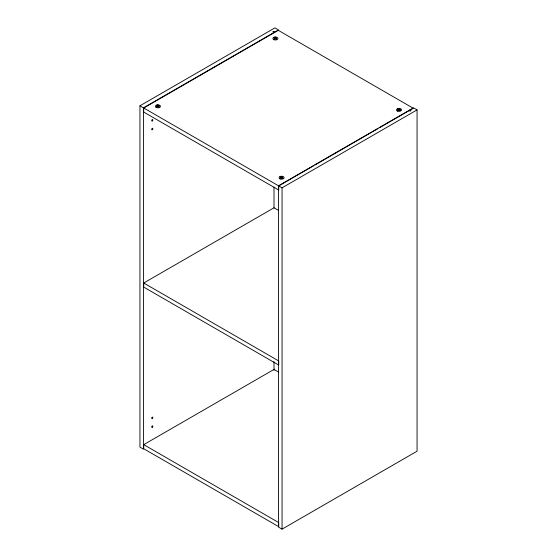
<?xml version="1.0" encoding="UTF-8"?>
<svg xmlns="http://www.w3.org/2000/svg" width="557" height="557" viewBox="0 0 557 557"><rect width="100%" height="100%" fill="white"/><g stroke="black" fill="none" stroke-linecap="round" stroke-linejoin="round"><path stroke-width="0.84" d="M139.946 105.795L274.949 27.85L278.5 29.904L143.497 107.842L139.946 105.795L139.946 447.104L143.497 449.158L143.497 107.842M313.306 165.965L278.737 185.927L278.737 190.028L143.734 112.082L143.734 107.981L278.263 30.315L413.266 108.253L379.442 127.783M314.809 165.095L377.945 128.646M143.734 107.981L282.051 187.834L417.054 109.896L417.054 451.205L282.051 529.15L278.5 527.096L278.5 185.787L413.503 107.842L417.054 109.896M143.734 283.012L278.737 360.957L278.737 365.058L143.734 287.113L143.734 283.012L274.002 207.803L278.5 210.4M143.734 444.646L278.737 522.584L278.737 526.685L143.734 448.747L143.734 444.646L274.504 369.145M273.766 37.416L275.597 37.068M156.294 105.245L158.118 104.89M397.399 108.796L399.23 108.448M279.927 176.625L281.751 176.27M273.522 39.47L274.016 39.721A2.52 1.455 0 0 0 277.936 38.614A2.52 1.455 0 0 0 274.316 37.208A2.52 1.455 0 0 0 274.016 39.721M397.155 110.85L397.649 111.101A2.52 1.455 0 0 0 401.569 109.994A2.52 1.455 0 0 0 397.949 108.587A2.52 1.455 0 0 0 397.649 111.101M156.044 107.292L156.538 107.543A2.52 1.455 0 0 0 160.458 106.443A2.52 1.455 0 0 0 156.837 105.036A2.52 1.455 0 0 0 156.538 107.543M279.677 178.672L280.171 178.922A2.52 1.455 0 0 0 284.091 177.822A2.52 1.455 0 0 0 280.477 176.416A2.52 1.455 0 0 0 280.171 178.922M274.712 32.09L273.529 31.408L272.819 31.819L274.002 32.501M409.715 110.028L410.899 110.718L410.189 111.128L409.005 110.439M274.002 369.437L278.5 372.034M282.051 187.834L282.051 529.15M274.002 187.089L274.002 207.935M274.002 361.653L274.002 370.335M157.116 105.586L156.642 105.858L157.471 106.338L156.642 106.819L159.253 106.819L158.418 106.338L159.253 105.858L158.78 105.586L157.944 106.067L157.116 105.586M274.587 37.765L274.114 38.036L274.949 38.517L274.114 38.997L274.587 39.269L275.423 38.788L276.725 38.997L275.896 38.517L276.725 38.036L276.251 37.765L275.423 38.245L274.587 37.765M280.749 176.966L280.275 177.237L281.104 177.718L280.275 178.198L282.886 178.198L282.051 177.718L282.886 177.237L281.577 177.446L280.749 176.966M398.22 109.144L397.747 109.416L398.582 109.896L397.747 110.377L398.22 110.648L399.056 110.168L400.358 110.377L399.529 109.896L400.358 109.416L399.884 109.144L399.056 109.618L398.22 109.144M152.312 129.697A0.842 0.487 -60 0 0 152.75 128.368A0.842 0.487 -60 0 0 151.727 129.057A0.842 0.487 -60 0 0 152.312 129.697M152.312 120.946A0.842 0.487 -60 0 0 152.75 119.616A0.842 0.487 -60 0 0 151.727 120.305A0.842 0.487 -60 0 0 152.312 120.946M152.312 418.495A0.842 0.487 -60 0 0 152.75 417.172A0.842 0.487 -60 0 0 151.727 417.861A0.842 0.487 -60 0 0 152.312 418.495M152.312 427.247A0.842 0.487 -60 0 0 152.75 425.924A0.842 0.487 -60 0 0 151.727 426.613A0.842 0.487 -60 0 0 152.312 427.247"/></g></svg>
